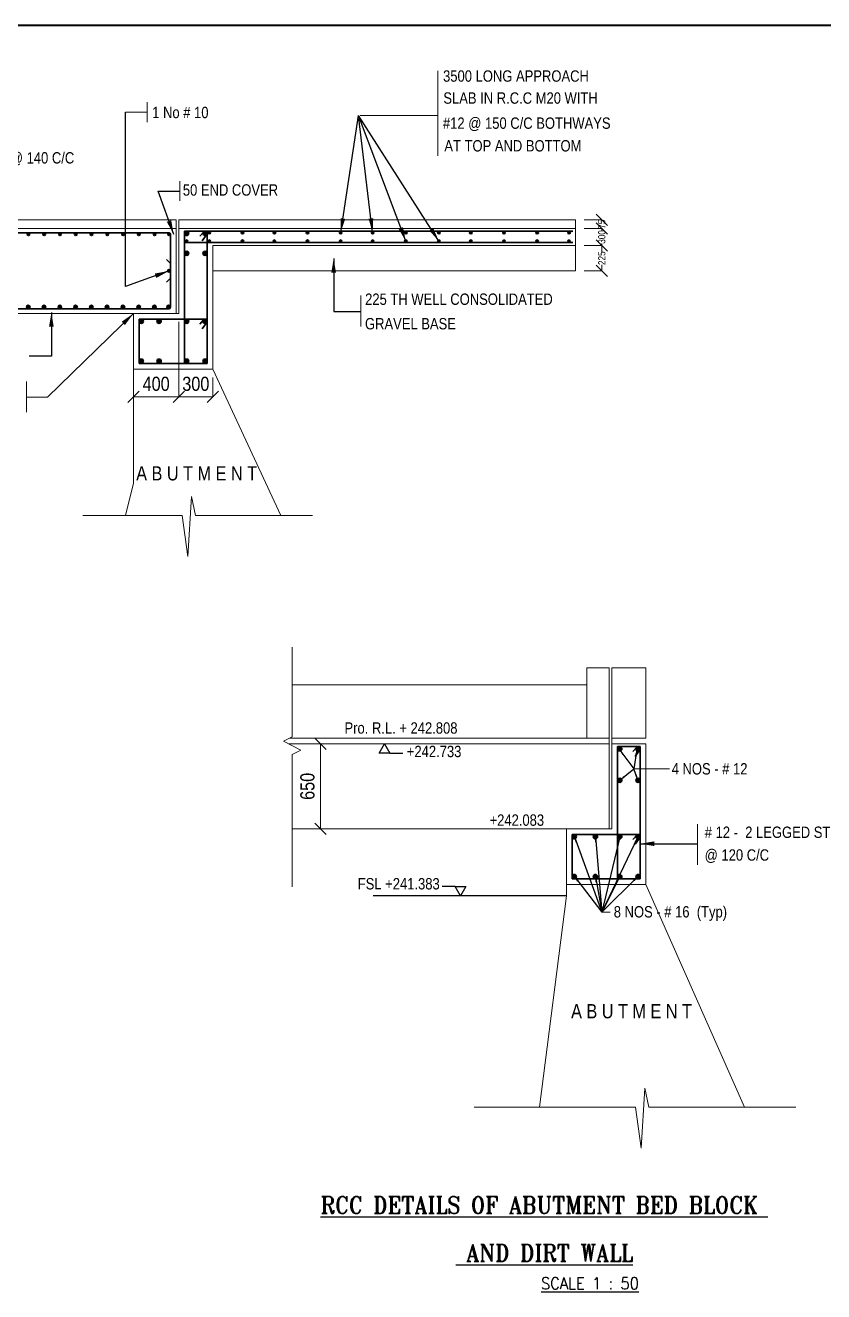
# Model space of a CAD drawing. Header units: millimetres. Extents: x 1066556 to 1127862, y -310804 to -265208.
# Drawn here: x 1092849 to 1106933, y -287542 to -265208 of the extents above; entities that cross this region are included whole.
import ezdxf
from ezdxf.enums import TextEntityAlignment as Align

# ---------------------------------------------------------------- set-up
doc = ezdxf.new("R2010")
doc.units = ezdxf.units.MM
doc.header["$LTSCALE"] = 300
doc.header["$MEASUREMENT"] = 0
for name, color, linetype, lineweight in [('elevations', 7, 'Continuous', 25), ('MAIN', 7, 'Continuous', 25), ('text', 7, 'Continuous', 25)]:
    doc.layers.add(name, color=color, linetype=linetype, lineweight=lineweight)
doc.layers.add('steel', color=1, linetype='Continuous')
doc.styles.add('ARIAL NARROW', font='ARIALN.TTF', dxfattribs={"height": 250})
doc.styles.add('arn', font='ARIALN.TTF')
doc.styles.add('ROMANT', font='romant')
doc.styles.add('SEC', font='ARIALN.TTF', dxfattribs={"height": 125})
doc.dimstyles.new('REIN FORCE', dxfattribs={"dimtxt": 125, "dimasz": 200, "dimexe": 1.25, "dimexo": 150, "dimtad": 0, "dimdec": 1, "dimlfac": 0.5, "dimdsep": 46, "dimtxsty": 'SEC', "dimblk": 'OBLIQUE', "dimcen": 2.5, "dimdle": 1.25, "dimclrd": 6, "dimclre": 5, "dimclrt": 1, "dimadec": 0, "dimazin": 0, "dimtfac": 1, "dimtdec": 1, "dimtmove": 0, "dimatfit": 3, "dimfxl": 1, "dimlwd": 15, "dimlwe": 13, "dimarcsym": 0})
doc.dimstyles.new('REIN FORCE 2', dxfattribs={"dimtxt": 250, "dimasz": 200, "dimexe": 1.25, "dimexo": 150, "dimgap": 100, "dimtad": 1, "dimdec": 1, "dimlfac": 0.5, "dimdsep": 46, "dimtxsty": 'ARIAL NARROW', "dimblk": 'OBLIQUE', "dimcen": 2.5, "dimdle": 1.25, "dimclrd": 6, "dimclre": 5, "dimclrt": 1, "dimadec": 0, "dimazin": 0, "dimtfac": 1, "dimtdec": 1, "dimtmove": 0, "dimatfit": 3, "dimfxl": 1, "dimlwd": 15, "dimlwe": 13, "dimarcsym": 0})
doc.dimstyles.new('STANDARD$7', dxfattribs={"dimtxt": 2, "dimasz": 2, "dimexe": 1.25, "dimexo": 0.625, "dimtad": 1, "dimdec": 0, "dimlfac": 0.5, "dimdsep": 46, "dimtxsty": 'ARIAL NARROW', "dimcen": 2.5, "dimdle": 0.1, "dimse1": 1, "dimse2": 1, "dimadec": 0, "dimazin": 0, "dimtfac": 1, "dimtdec": 0, "dimtmove": 0, "dimatfit": 3, "dimfxl": 1, "dimtolj": 1, "dimtzin": 0, "dimarcsym": 0})

# ---------------------------------------------------------------- blocks, each defined once
blk = doc.blocks.new('_Oblique')
at = {"color": 0, "linetype": 'ByBlock', "lineweight": -2}
blk.add_line((-0.5, -0.5), (0.5, 0.5), dxfattribs=at)
blk = doc.blocks.new('*D37')
at = {"layer": 'Defpoints', "color": 0, "linetype": 'ByBlock', "transparency": 16777216}
for p in [(1102707, -268790), (1102557, -269090), (1103019, -269090)]:
    blk.add_point(p, dxfattribs=at)
at = {"layer": 'MAIN', "color": 5, "linetype": 'ByBlock', "lineweight": 13, "transparency": 16777216}
for p, q in [((1102857, -268790), (1103020, -268790)), ((1102707, -269090), (1103020, -269090))]:
    blk.add_line(p, q, dxfattribs=at)
at = {"layer": 'MAIN', "color": 6, "linetype": 'Continuous', "lineweight": 15, "transparency": 16777216}
for p, q in [((1103019, -268788), (1103019, -268826)), ((1103019, -269091), (1103019, -269053))]:
    blk.add_line(p, q, dxfattribs=at)
at = {"layer": 'MAIN', "color": 6, "linetype": 'ByBlock', "lineweight": 15, "transparency": 16777216, "xscale": 200, "yscale": 200, "zscale": 200}
for p, rotation in [((1103019, -268790), 90), ((1103019, -269090), 270)]:
    blk.add_blockref('_Oblique', p, dxfattribs=dict(at, rotation=rotation))
at = {"layer": 'MAIN', "color": 1, "linetype": 'ByBlock', "transparency": 16777216, "insert": (1103019, -268940), "char_height": 125, "attachment_point": 5, "rotation": 90, "style": 'SEC'}
blk.add_mtext('300', dxfattribs=at)
blk = doc.blocks.new('*D70')
at = {"layer": 'Defpoints', "color": 0, "linetype": 'ByBlock', "transparency": 16777216}
for p in [(1102557, -269090), (1102557, -269540), (1103019, -269540)]:
    blk.add_point(p, dxfattribs=at)
at = {"layer": 'MAIN', "color": 5, "linetype": 'ByBlock', "lineweight": 13, "transparency": 16777216}
for p, q in [((1102707, -269090), (1103020, -269090)), ((1102707, -269540), (1103020, -269540))]:
    blk.add_line(p, q, dxfattribs=at)
at = {"layer": 'MAIN', "color": 6, "linetype": 'Continuous', "lineweight": 15, "transparency": 16777216}
for p, q in [((1103019, -269088), (1103019, -269200)), ((1103019, -269541), (1103019, -269430))]:
    blk.add_line(p, q, dxfattribs=at)
at = {"layer": 'MAIN', "color": 6, "linetype": 'ByBlock', "lineweight": 15, "transparency": 16777216, "xscale": 200, "yscale": 200, "zscale": 200}
for p, rotation in [((1103019, -269090), 90), ((1103019, -269540), 270)]:
    blk.add_blockref('_Oblique', p, dxfattribs=dict(at, rotation=rotation))
at = {"layer": 'MAIN', "color": 1, "linetype": 'ByBlock', "transparency": 16777216, "insert": (1103019, -269315), "char_height": 125, "attachment_point": 5, "rotation": 90, "style": 'SEC'}
blk.add_mtext('225', dxfattribs=at)
blk = doc.blocks.new('*D38')
at = {"layer": 'Defpoints', "color": 0, "linetype": 'ByBlock', "transparency": 16777216}
for p in [(1095557, -270290), (1096157, -271270), (1095557, -271760)]:
    blk.add_point(p, dxfattribs=at)
at = {"layer": 'MAIN', "color": 5, "linetype": 'ByBlock', "lineweight": 13, "transparency": 16777216}
for p, q in [((1095557, -270440), (1095557, -271761)), ((1096157, -271420), (1096157, -271761))]:
    blk.add_line(p, q, dxfattribs=at)
at = {"layer": 'MAIN', "color": 6, "linetype": 'Continuous', "lineweight": 15, "transparency": 16777216}
blk.add_line((1096159, -271760), (1095556, -271760), dxfattribs=at)
at = {"layer": 'MAIN', "color": 6, "linetype": 'ByBlock', "lineweight": 15, "transparency": 16777216, "xscale": 200, "yscale": 200, "zscale": 200, "rotation": 180}
blk.add_blockref('_Oblique', (1095557, -271760), dxfattribs=at)
at = {"layer": 'MAIN', "color": 6, "linetype": 'ByBlock', "lineweight": 15, "transparency": 16777216, "xscale": 200, "yscale": 200, "zscale": 200}
blk.add_blockref('_Oblique', (1096157, -271760), dxfattribs=at)
at = {"layer": 'MAIN', "color": 1, "linetype": 'ByBlock', "lineweight": 18, "transparency": 16777216, "insert": (1095857, -271532), "char_height": 250, "attachment_point": 5, "style": 'ARIAL NARROW'}
blk.add_mtext('300', dxfattribs=at)
blk = doc.blocks.new('*D39')
at = {"layer": 'Defpoints', "color": 0, "linetype": 'ByBlock', "transparency": 16777216}
for p in [(1095557, -270610), (1094757, -271270), (1094757, -271760)]:
    blk.add_point(p, dxfattribs=at)
at = {"layer": 'MAIN', "color": 5, "linetype": 'ByBlock', "lineweight": 13, "transparency": 16777216}
for p, q in [((1095557, -270760), (1095557, -271761)), ((1094757, -271420), (1094757, -271761))]:
    blk.add_line(p, q, dxfattribs=at)
at = {"layer": 'MAIN', "color": 6, "linetype": 'Continuous', "lineweight": 15, "transparency": 16777216}
blk.add_line((1095559, -271760), (1094756, -271760), dxfattribs=at)
at = {"layer": 'MAIN', "color": 6, "linetype": 'ByBlock', "lineweight": 15, "transparency": 16777216, "xscale": 200, "yscale": 200, "zscale": 200, "rotation": 180}
blk.add_blockref('_Oblique', (1094757, -271760), dxfattribs=at)
at = {"layer": 'MAIN', "color": 6, "linetype": 'ByBlock', "lineweight": 15, "transparency": 16777216, "xscale": 200, "yscale": 200, "zscale": 200}
blk.add_blockref('_Oblique', (1095557, -271760), dxfattribs=at)
at = {"layer": 'MAIN', "color": 1, "linetype": 'ByBlock', "transparency": 16777216, "insert": (1095157, -271532), "char_height": 250, "attachment_point": 5, "style": 'ARIAL NARROW'}
blk.add_mtext('400', dxfattribs=at)
blk = doc.blocks.new('*D75')
at = {"layer": 'Defpoints', "color": 0, "linetype": 'ByBlock', "transparency": 16777216}
for p in [(1102557, -268640), (1103019, -268640), (1102557, -268790)]:
    blk.add_point(p, dxfattribs=at)
at = {"layer": 'MAIN', "color": 5, "linetype": 'ByBlock', "lineweight": 13, "transparency": 16777216}
for p, q in [((1102707, -268640), (1103020, -268640)), ((1102707, -268790), (1103020, -268790))]:
    blk.add_line(p, q, dxfattribs=at)
at = {"layer": 'MAIN', "color": 6, "linetype": 'Continuous', "lineweight": 15, "transparency": 16777216}
for p, q in [((1103019, -268638), (1103019, -268641)), ((1103019, -268791), (1103019, -268789))]:
    blk.add_line(p, q, dxfattribs=at)
at = {"layer": 'MAIN', "color": 6, "linetype": 'ByBlock', "lineweight": 15, "transparency": 16777216, "xscale": 200, "yscale": 200, "zscale": 200}
for p, rotation in [((1103019, -268640), 90), ((1103019, -268790), 270)]:
    blk.add_blockref('_Oblique', p, dxfattribs=dict(at, rotation=rotation))
at = {"layer": 'MAIN', "color": 1, "linetype": 'ByBlock', "transparency": 16777216, "insert": (1103019, -268715), "char_height": 125, "attachment_point": 5, "rotation": 90, "style": 'SEC'}
blk.add_mtext('75', dxfattribs=at)
blk = doc.blocks.new('*D76')
at = {"layer": 'Defpoints', "color": 0, "linetype": 'ByBlock', "transparency": 16777216}
for p in [(1098027, -277880), (1098054, -277880), (1098027, -279380)]:
    blk.add_point(p, dxfattribs=at)
at = {"layer": 'MAIN', "color": 6, "linetype": 'Continuous', "lineweight": 15, "transparency": 16777216}
blk.add_line((1098054, -279381), (1098054, -277879), dxfattribs=at)
at = {"layer": 'MAIN', "color": 5, "linetype": 'ByBlock', "lineweight": 13, "transparency": 16777216}
for p, q in [((1098177, -277880), (1098056, -277880)), ((1098177, -279380), (1098056, -279380))]:
    blk.add_line(p, q, dxfattribs=at)
at = {"layer": 'MAIN', "color": 6, "linetype": 'ByBlock', "lineweight": 15, "transparency": 16777216, "xscale": 200, "yscale": 200, "zscale": 200}
for p, rotation in [((1098054, -277880), 90), ((1098054, -279380), 270)]:
    blk.add_blockref('_Oblique', p, dxfattribs=dict(at, rotation=rotation))
at = {"layer": 'MAIN', "color": 1, "linetype": 'ByBlock', "transparency": 16777216, "insert": (1097827, -278630), "char_height": 250, "attachment_point": 5, "rotation": 90, "style": 'ARIAL NARROW'}
blk.add_mtext('650', dxfattribs=at)

msp = doc.modelspace()

# ---------------------------------------------------------------- hatches: boundary and pattern name
at = {"layer": 'steel', "linetype": 'ByBlock', "lineweight": 35}
for points in [[(1092881.25, -268892.84), (1092881.25, -268892.73, -0.41348564), (1092903.75, -268870.28, -1), (1092903.75, -268915.28, -0.41348564)], [(1092881.25, -268892.84), (1092881.25, -268892.73, -0.41348564), (1092903.75, -268870.28, -1), (1092903.75, -268915.28, -0.41348564)], [(1093159.55, -268892.84), (1093159.55, -268892.73, -0.41348564), (1093182.05, -268870.28, -1), (1093182.05, -268915.28, -0.41348564)], [(1093159.55, -268892.84), (1093159.55, -268892.73, -0.41348564), (1093182.05, -268870.28, -1), (1093182.05, -268915.28, -0.41348564)], [(1093437.86, -268892.84), (1093437.86, -268892.73, -0.41348564), (1093460.36, -268870.28, -1), (1093460.36, -268915.28, -0.41348564)], [(1093437.86, -268892.84), (1093437.86, -268892.73, -0.41348564), (1093460.36, -268870.28, -1), (1093460.36, -268915.28, -0.41348564)], [(1093716.16, -268892.84), (1093716.16, -268892.73, -0.41348564), (1093738.66, -268870.28, -1), (1093738.66, -268915.28, -0.41348564)], [(1093716.16, -268892.84), (1093716.16, -268892.73, -0.41348564), (1093738.66, -268870.28, -1), (1093738.66, -268915.28, -0.41348564)], [(1093994.47, -268892.84), (1093994.47, -268892.73, -0.41348564), (1094016.97, -268870.28, -1), (1094016.97, -268915.28, -0.41348564)], [(1093994.47, -268892.84), (1093994.47, -268892.73, -0.41348564), (1094016.97, -268870.28, -1), (1094016.97, -268915.28, -0.41348564)], [(1094272.78, -268892.84), (1094272.78, -268892.73, -0.41348564), (1094295.28, -268870.28, -1), (1094295.28, -268915.28, -0.41348564)], [(1094272.78, -268892.84), (1094272.78, -268892.73, -0.41348564), (1094295.28, -268870.28, -1), (1094295.28, -268915.28, -0.41348564)], [(1094551.08, -268892.84), (1094551.08, -268892.73, -0.41348564), (1094573.58, -268870.28, -1), (1094573.58, -268915.28, -0.41348564)], [(1094551.08, -268892.84), (1094551.08, -268892.73, -0.41348564), (1094573.58, -268870.28, -1), (1094573.58, -268915.28, -0.41348564)], [(1094829.39, -268892.84), (1094829.39, -268892.73, -0.41348564), (1094851.89, -268870.28, -1), (1094851.89, -268915.28, -0.41348564)], [(1094829.39, -268892.84), (1094829.39, -268892.73, -0.41348564), (1094851.89, -268870.28, -1), (1094851.89, -268915.28, -0.41348564)], [(1095107.69, -268892.84), (1095107.69, -268892.73, -0.41348564), (1095130.19, -268870.28, -1), (1095130.19, -268915.28, -0.41348564)], [(1095107.69, -268892.84), (1095107.69, -268892.73, -0.41348564), (1095130.19, -268870.28, -1), (1095130.19, -268915.28, -0.41348564)], [(1095364.8, -268892.84), (1095364.8, -268892.73, -0.41348564), (1095387.3, -268870.28, -1), (1095387.3, -268915.28, -0.41348564)], [(1095364.8, -268892.84), (1095364.8, -268892.73, -0.41348564), (1095387.3, -268870.28, -1), (1095387.3, -268915.28, -0.41348564)], [(1095658.54, -268878.31), (1095658.54, -268878.13, -0.41348564), (1095696.04, -268840.72, -1), (1095696.04, -268915.72, -0.41348564)], [(1095658.54, -268878.31), (1095658.54, -268878.13, -0.41348564), (1095696.04, -268840.72, -1), (1095696.04, -268915.72, -0.41348564)], [(1096056.05, -268878.31), (1096056.05, -268878.13, 0.41348564), (1096018.55, -268840.72, 1), (1096018.55, -268915.72, 0.41348564)], [(1096056.05, -268878.31), (1096056.05, -268878.13, 0.41348564), (1096018.55, -268840.72, 1), (1096018.55, -268915.72, 0.41348564)], [(1096117.86, -268862.84), (1096117.86, -268862.73, 0.41348564), (1096095.36, -268840.28, 1), (1096095.36, -268885.28, 0.41348564)], [(1096117.86, -268862.84), (1096117.86, -268862.73, 0.41348564), (1096095.36, -268840.28, 1), (1096095.36, -268885.28, 0.41348564)], [(1096702.52, -268862.84), (1096702.52, -268862.73, 0.41348564), (1096680.02, -268840.28, 1), (1096680.02, -268885.28, 0.41348564)], [(1096702.52, -268862.84), (1096702.52, -268862.73, 0.41348564), (1096680.02, -268840.28, 1), (1096680.02, -268885.28, 0.41348564)], [(1097265.98, -268862.84), (1097265.98, -268862.73, 0.41348564), (1097243.48, -268840.28, 1), (1097243.48, -268885.28, 0.41348564)], [(1097265.98, -268862.84), (1097265.98, -268862.73, 0.41348564), (1097243.48, -268840.28, 1), (1097243.48, -268885.28, 0.41348564)], [(1097850.63, -268862.84), (1097850.63, -268862.73, 0.41348564), (1097828.13, -268840.28, 1), (1097828.13, -268885.28, 0.41348564)], [(1097850.63, -268862.84), (1097850.63, -268862.73, 0.41348564), (1097828.13, -268840.28, 1), (1097828.13, -268885.28, 0.41348564)], [(1098435.29, -268862.84), (1098435.29, -268862.73, 0.41348564), (1098412.79, -268840.28, 1), (1098412.79, -268885.28, 0.41348564)], [(1098435.29, -268862.84), (1098435.29, -268862.73, 0.41348564), (1098412.79, -268840.28, 1), (1098412.79, -268885.28, 0.41348564)], [(1098998.75, -268862.84), (1098998.75, -268862.73, 0.41348564), (1098976.25, -268840.28, 1), (1098976.25, -268885.28, 0.41348564)], [(1098998.75, -268862.84), (1098998.75, -268862.73, 0.41348564), (1098976.25, -268840.28, 1), (1098976.25, -268885.28, 0.41348564)], [(1099583.41, -268862.84), (1099583.41, -268862.73, 0.41348564), (1099560.91, -268840.28, 1), (1099560.91, -268885.28, 0.41348564)], [(1099583.41, -268862.84), (1099583.41, -268862.73, 0.41348564), (1099560.91, -268840.28, 1), (1099560.91, -268885.28, 0.41348564)], [(1100168.06, -268862.84), (1100168.06, -268862.73, 0.41348564), (1100145.56, -268840.28, 1), (1100145.56, -268885.28, 0.41348564)], [(1100168.06, -268862.84), (1100168.06, -268862.73, 0.41348564), (1100145.56, -268840.28, 1), (1100145.56, -268885.28, 0.41348564)], [(1100731.52, -268862.84), (1100731.52, -268862.73, 0.41348564), (1100709.02, -268840.28, 1), (1100709.02, -268885.28, 0.41348564)], [(1100731.52, -268862.84), (1100731.52, -268862.73, 0.41348564), (1100709.02, -268840.28, 1), (1100709.02, -268885.28, 0.41348564)], [(1101316.18, -268862.84), (1101316.18, -268862.73, 0.41348564), (1101293.68, -268840.28, 1), (1101293.68, -268885.28, 0.41348564)], [(1101316.18, -268862.84), (1101316.18, -268862.73, 0.41348564), (1101293.68, -268840.28, 1), (1101293.68, -268885.28, 0.41348564)], [(1101900.83, -268862.84), (1101900.83, -268862.73, 0.41348564), (1101878.33, -268840.28, 1), (1101878.33, -268885.28, 0.41348564)], [(1101900.83, -268862.84), (1101900.83, -268862.73, 0.41348564), (1101878.33, -268840.28, 1), (1101878.33, -268885.28, 0.41348564)], [(1102464.29, -268862.84), (1102464.29, -268862.73, 0.41348564), (1102441.79, -268840.28, 1), (1102441.79, -268885.28, 0.41348564)], [(1102464.29, -268862.84), (1102464.29, -268862.73, 0.41348564), (1102441.79, -268840.28, 1), (1102441.79, -268885.28, 0.41348564)], [(1095717.86, -269016.42), (1095717.86, -269016.53, -0.41348564), (1095695.36, -269038.97, -1), (1095695.36, -268993.97, -0.41348564)], [(1095717.86, -269016.42), (1095717.86, -269016.53, -0.41348564), (1095695.36, -269038.97, -1), (1095695.36, -268993.97, -0.41348564)], [(1096117.86, -269016.42), (1096117.86, -269016.53, -0.41348564), (1096095.36, -269038.97, -1), (1096095.36, -268993.97, -0.41348564)], [(1096117.86, -269016.42), (1096117.86, -269016.53, -0.41348564), (1096095.36, -269038.97, -1), (1096095.36, -268993.97, -0.41348564)], [(1096702.52, -269016.42), (1096702.52, -269016.53, -0.41348564), (1096680.02, -269038.97, -1), (1096680.02, -268993.97, -0.41348564)], [(1096702.52, -269016.42), (1096702.52, -269016.53, -0.41348564), (1096680.02, -269038.97, -1), (1096680.02, -268993.97, -0.41348564)], [(1097265.98, -269016.42), (1097265.98, -269016.53, -0.41348564), (1097243.48, -269038.97, -1), (1097243.48, -268993.97, -0.41348564)], [(1097265.98, -269016.42), (1097265.98, -269016.53, -0.41348564), (1097243.48, -269038.97, -1), (1097243.48, -268993.97, -0.41348564)], [(1097850.63, -269016.42), (1097850.63, -269016.53, -0.41348564), (1097828.13, -269038.97, -1), (1097828.13, -268993.97, -0.41348564)], [(1097850.63, -269016.42), (1097850.63, -269016.53, -0.41348564), (1097828.13, -269038.97, -1), (1097828.13, -268993.97, -0.41348564)], [(1098435.29, -269016.42), (1098435.29, -269016.53, -0.41348564), (1098412.79, -269038.97, -1), (1098412.79, -268993.97, -0.41348564)], [(1098435.29, -269016.42), (1098435.29, -269016.53, -0.41348564), (1098412.79, -269038.97, -1), (1098412.79, -268993.97, -0.41348564)], [(1098998.75, -269016.42), (1098998.75, -269016.53, -0.41348564), (1098976.25, -269038.97, -1), (1098976.25, -268993.97, -0.41348564)], [(1098998.75, -269016.42), (1098998.75, -269016.53, -0.41348564), (1098976.25, -269038.97, -1), (1098976.25, -268993.97, -0.41348564)], [(1099583.41, -269016.42), (1099583.41, -269016.53, -0.41348564), (1099560.91, -269038.97, -1), (1099560.91, -268993.97, -0.41348564)], [(1099583.41, -269016.42), (1099583.41, -269016.53, -0.41348564), (1099560.91, -269038.97, -1), (1099560.91, -268993.97, -0.41348564)], [(1100168.06, -269016.42), (1100168.06, -269016.53, -0.41348564), (1100145.56, -269038.97, -1), (1100145.56, -268993.97, -0.41348564)], [(1100168.06, -269016.42), (1100168.06, -269016.53, -0.41348564), (1100145.56, -269038.97, -1), (1100145.56, -268993.97, -0.41348564)], [(1100731.52, -269016.42), (1100731.52, -269016.53, -0.41348564), (1100709.02, -269038.97, -1), (1100709.02, -268993.97, -0.41348564)], [(1100731.52, -269016.42), (1100731.52, -269016.53, -0.41348564), (1100709.02, -269038.97, -1), (1100709.02, -268993.97, -0.41348564)], [(1101316.18, -269016.42), (1101316.18, -269016.53, -0.41348564), (1101293.68, -269038.97, -1), (1101293.68, -268993.97, -0.41348564)], [(1101316.18, -269016.42), (1101316.18, -269016.53, -0.41348564), (1101293.68, -269038.97, -1), (1101293.68, -268993.97, -0.41348564)], [(1101900.83, -269016.42), (1101900.83, -269016.53, -0.41348564), (1101878.33, -269038.97, -1), (1101878.33, -268993.97, -0.41348564)], [(1101900.83, -269016.42), (1101900.83, -269016.53, -0.41348564), (1101878.33, -269038.97, -1), (1101878.33, -268993.97, -0.41348564)], [(1102464.29, -269016.42), (1102464.29, -269016.53, -0.41348564), (1102441.79, -269038.97, -1), (1102441.79, -268993.97, -0.41348564)], [(1102464.29, -269016.42), (1102464.29, -269016.53, -0.41348564), (1102441.79, -269038.97, -1), (1102441.79, -268993.97, -0.41348564)], [(1095658.54, -269229.76), (1095658.54, -269229.95, 0.41348564), (1095696.04, -269267.36, 1), (1095696.04, -269192.36, 0.41348564)], [(1095658.54, -269229.76), (1095658.54, -269229.95, 0.41348564), (1095696.04, -269267.36, 1), (1095696.04, -269192.36, 0.41348564)], [(1096056.05, -269229.76), (1096056.05, -269229.95, -0.41348564), (1096018.55, -269267.36, -1), (1096018.55, -269192.36, -0.41348564)], [(1096056.05, -269229.76), (1096056.05, -269229.95, -0.41348564), (1096018.55, -269267.36, -1), (1096018.55, -269192.36, -0.41348564)], [(1095406.72, -269537.23), (1095406.72, -269537.12, 0.41348564), (1095384.22, -269514.67, 1), (1095384.22, -269559.67, 0.41348564)], [(1095406.72, -269537.23), (1095406.72, -269537.12, 0.41348564), (1095384.22, -269514.67, 1), (1095384.22, -269559.67, 0.41348564)], [(1092932.17, -270177.13), (1092932.17, -270177.29, -0.41348564), (1092900.67, -270208.71, -1), (1092900.67, -270145.71, -0.41348564)], [(1092932.17, -270177.13), (1092932.17, -270177.29, -0.41348564), (1092900.67, -270208.71, -1), (1092900.67, -270145.71, -0.41348564)], [(1093210.47, -270177.13), (1093210.47, -270177.29, -0.41348564), (1093178.97, -270208.71, -1), (1093178.97, -270145.71, -0.41348564)], [(1093210.47, -270177.13), (1093210.47, -270177.29, -0.41348564), (1093178.97, -270208.71, -1), (1093178.97, -270145.71, -0.41348564)], [(1093488.78, -270177.13), (1093488.78, -270177.29, -0.41348564), (1093457.28, -270208.71, -1), (1093457.28, -270145.71, -0.41348564)], [(1093488.78, -270177.13), (1093488.78, -270177.29, -0.41348564), (1093457.28, -270208.71, -1), (1093457.28, -270145.71, -0.41348564)], [(1093767.08, -270177.13), (1093767.08, -270177.29, -0.41348564), (1093735.58, -270208.71, -1), (1093735.58, -270145.71, -0.41348564)], [(1093767.08, -270177.13), (1093767.08, -270177.29, -0.41348564), (1093735.58, -270208.71, -1), (1093735.58, -270145.71, -0.41348564)], [(1094045.39, -270177.13), (1094045.39, -270177.29, -0.41348564), (1094013.89, -270208.71, -1), (1094013.89, -270145.71, -0.41348564)], [(1094045.39, -270177.13), (1094045.39, -270177.29, -0.41348564), (1094013.89, -270208.71, -1), (1094013.89, -270145.71, -0.41348564)], [(1094323.69, -270177.13), (1094323.69, -270177.29, -0.41348564), (1094292.19, -270208.71, -1), (1094292.19, -270145.71, -0.41348564)], [(1094323.69, -270177.13), (1094323.69, -270177.29, -0.41348564), (1094292.19, -270208.71, -1), (1094292.19, -270145.71, -0.41348564)], [(1094602, -270177.13), (1094602, -270177.29, -0.41348564), (1094570.5, -270208.71, -1), (1094570.5, -270145.71, -0.41348564)], [(1094602, -270177.13), (1094602, -270177.29, -0.41348564), (1094570.5, -270208.71, -1), (1094570.5, -270145.71, -0.41348564)], [(1094880.3, -270177.13), (1094880.3, -270177.29, -0.41348564), (1094848.8, -270208.71, -1), (1094848.8, -270145.71, -0.41348564)], [(1094880.3, -270177.13), (1094880.3, -270177.29, -0.41348564), (1094848.8, -270208.71, -1), (1094848.8, -270145.71, -0.41348564)], [(1095158.61, -270177.13), (1095158.61, -270177.29, -0.41348564), (1095127.11, -270208.71, -1), (1095127.11, -270145.71, -0.41348564)], [(1095158.61, -270177.13), (1095158.61, -270177.29, -0.41348564), (1095127.11, -270208.71, -1), (1095127.11, -270145.71, -0.41348564)], [(1095408.25, -270177.13), (1095408.25, -270177.29, -0.41348564), (1095376.75, -270208.71, -1), (1095376.75, -270145.71, -0.41348564)], [(1095408.25, -270177.13), (1095408.25, -270177.29, -0.41348564), (1095376.75, -270208.71, -1), (1095376.75, -270145.71, -0.41348564)], [(1094858.54, -270428.31), (1094858.54, -270428.13, -0.41348564), (1094896.04, -270390.72, -1), (1094896.04, -270465.72, -0.41348564)], [(1094858.54, -270428.31), (1094858.54, -270428.13, -0.41348564), (1094896.04, -270390.72, -1), (1094896.04, -270465.72, -0.41348564)], [(1095170.85, -270428.31), (1095170.85, -270428.13, -0.41348564), (1095208.35, -270390.72, -1), (1095208.35, -270465.72, -0.41348564)], [(1095170.85, -270428.31), (1095170.85, -270428.13, -0.41348564), (1095208.35, -270390.72, -1), (1095208.35, -270465.72, -0.41348564)], [(1095658.54, -270428.31), (1095658.54, -270428.13, -0.41348564), (1095696.04, -270390.72, -1), (1095696.04, -270465.72, -0.41348564)], [(1095658.54, -270428.31), (1095658.54, -270428.13, -0.41348564), (1095696.04, -270390.72, -1), (1095696.04, -270465.72, -0.41348564)], [(1096056.05, -270428.31), (1096056.05, -270428.13, 0.41348564), (1096018.55, -270390.72, 1), (1096018.55, -270465.72, 0.41348564)], [(1096056.05, -270428.31), (1096056.05, -270428.13, 0.41348564), (1096018.55, -270390.72, 1), (1096018.55, -270465.72, 0.41348564)], [(1094858.54, -271130.94), (1094858.54, -271131.13, 0.41348564), (1094896.04, -271168.54, 1), (1094896.04, -271093.54, 0.41348564)], [(1094858.54, -271130.94), (1094858.54, -271131.13, 0.41348564), (1094896.04, -271168.54, 1), (1094896.04, -271093.54, 0.41348564)], [(1095170.85, -271130.94), (1095170.85, -271131.13, 0.41348564), (1095208.35, -271168.54, 1), (1095208.35, -271093.54, 0.41348564)], [(1095170.85, -271130.94), (1095170.85, -271131.13, 0.41348564), (1095208.35, -271168.54, 1), (1095208.35, -271093.54, 0.41348564)], [(1095658.54, -271130.94), (1095658.54, -271131.13, 0.41348564), (1095696.04, -271168.54, 1), (1095696.04, -271093.54, 0.41348564)], [(1095658.54, -271130.94), (1095658.54, -271131.13, 0.41348564), (1095696.04, -271168.54, 1), (1095696.04, -271093.54, 0.41348564)], [(1096056.05, -271130.94), (1096056.05, -271131.13, -0.41348564), (1096018.55, -271168.54, -1), (1096018.55, -271093.54, -0.41348564)], [(1096056.05, -271130.94), (1096056.05, -271131.13, -0.41348564), (1096018.55, -271168.54, -1), (1096018.55, -271093.54, -0.41348564)], [(1103297.56, -277968.68), (1103297.56, -277968.49, -0.41348564), (1103335.06, -277931.08, -1), (1103335.06, -278006.08, -0.41348564)], [(1103297.56, -277968.68), (1103297.56, -277968.49, -0.41348564), (1103335.06, -277931.08, -1), (1103335.06, -278006.08, -0.41348564)], [(1103695.06, -277968.68), (1103695.06, -277968.49, 0.41348564), (1103657.56, -277931.08, 1), (1103657.56, -278006.08, 0.41348564)], [(1103695.06, -277968.68), (1103695.06, -277968.49, 0.41348564), (1103657.56, -277931.08, 1), (1103657.56, -278006.08, 0.41348564)], [(1103297.56, -278523.3), (1103297.56, -278523.12, -0.41348564), (1103335.06, -278485.71, -1), (1103335.06, -278560.71, -0.41348564)], [(1103297.56, -278523.3), (1103297.56, -278523.12, -0.41348564), (1103335.06, -278485.71, -1), (1103335.06, -278560.71, -0.41348564)], [(1103695.06, -278523.3), (1103695.06, -278523.12, 0.41348564), (1103657.56, -278485.71, 1), (1103657.56, -278560.71, 0.41348564)], [(1103695.06, -278523.3), (1103695.06, -278523.12, 0.41348564), (1103657.56, -278485.71, 1), (1103657.56, -278560.71, 0.41348564)], [(1102497.56, -279518.68), (1102497.56, -279518.49, -0.41348564), (1102535.06, -279481.08, -1), (1102535.06, -279556.08, -0.41348564)], [(1102497.56, -279518.68), (1102497.56, -279518.49, -0.41348564), (1102535.06, -279481.08, -1), (1102535.06, -279556.08, -0.41348564)], [(1102868.79, -279518.68), (1102868.79, -279518.49, -0.41348564), (1102906.29, -279481.08, -1), (1102906.29, -279556.08, -0.41348564)], [(1102868.79, -279518.68), (1102868.79, -279518.49, -0.41348564), (1102906.29, -279481.08, -1), (1102906.29, -279556.08, -0.41348564)], [(1103297.56, -279518.68), (1103297.56, -279518.49, -0.41348564), (1103335.06, -279481.08, -1), (1103335.06, -279556.08, -0.41348564)], [(1103297.56, -279518.68), (1103297.56, -279518.49, -0.41348564), (1103335.06, -279481.08, -1), (1103335.06, -279556.08, -0.41348564)], [(1103695.06, -279518.68), (1103695.06, -279518.49, 0.41348564), (1103657.56, -279481.08, 1), (1103657.56, -279556.08, 0.41348564)], [(1103695.06, -279518.68), (1103695.06, -279518.49, 0.41348564), (1103657.56, -279481.08, 1), (1103657.56, -279556.08, 0.41348564)], [(1102497.56, -280221.31), (1102497.56, -280221.49, 0.41348564), (1102535.06, -280258.9, 1), (1102535.06, -280183.9, 0.41348564)], [(1102497.56, -280221.31), (1102497.56, -280221.49, 0.41348564), (1102535.06, -280258.9, 1), (1102535.06, -280183.9, 0.41348564)], [(1102868.79, -280221.31), (1102868.79, -280221.49, 0.41348564), (1102906.29, -280258.9, 1), (1102906.29, -280183.9, 0.41348564)], [(1102868.79, -280221.31), (1102868.79, -280221.49, 0.41348564), (1102906.29, -280258.9, 1), (1102906.29, -280183.9, 0.41348564)], [(1103297.56, -280221.31), (1103297.56, -280221.49, 0.41348564), (1103335.06, -280258.9, 1), (1103335.06, -280183.9, 0.41348564)], [(1103297.56, -280221.31), (1103297.56, -280221.49, 0.41348564), (1103335.06, -280258.9, 1), (1103335.06, -280183.9, 0.41348564)], [(1103695.06, -280221.31), (1103695.06, -280221.49, -0.41348564), (1103657.56, -280258.9, -1), (1103657.56, -280183.9, -0.41348564)], [(1103695.06, -280221.31), (1103695.06, -280221.49, -0.41348564), (1103657.56, -280258.9, -1), (1103657.56, -280183.9, -0.41348564)]]:
    msp.add_hatch(color=0, dxfattribs=at).paths.add_polyline_path(points)

# ---------------------------------------------------------------- linework, layer by layer
at = {"layer": 'elevations', "color": 0, "linetype": 'ByBlock'}
for p, q in [((1099089.61, -278045.16), (1099183.29, -277879.99)), ((1099276.97, -278045.16), (1099089.61, -278045.16)), ((1099183.29, -277879.99), (1099276.97, -278045.16)), ((1099276.97, -278045.16), (1099507.22, -278045.16)), ((1100431.84, -280394.82), (1100201.59, -280394.82)), ((1100431.84, -280394.82), (1100619.19, -280394.82)), ((1100525.52, -280559.99), (1100431.84, -280394.82)), ((1100619.19, -280394.82), (1100525.52, -280559.99))]:
    msp.add_line(p, q, dxfattribs=at)
at = {"layer": 'MAIN', "color": 0, "lineweight": 40}
msp.add_line((1066555.68, -265208.01), (1127861.72, -265208.01), dxfattribs=at)
at = {"layer": 'MAIN', "color": 0, "lineweight": 9}
for p, q in [((1100128.64, -267508.72), (1100128.64, -266011.32)), ((1094997.88, -266916.59), (1094997.88, -266565.84)), ((1094617.42, -266741.22), (1094997.88, -266741.22)), ((1098757.69, -266799.76), (1100128.64, -266799.76)), ((1095576.18, -268305.3), (1095576.18, -267954.55)), ((1098770.77, -270519.43), (1098770.77, -269974.81)), ((1092868.94, -272031.97), (1092868.94, -271487.35)), ((1095779.16, -273518.66), (1095719.01, -274578.43)), ((1095850.21, -273854.21), (1095779.16, -273518.66)), ((1095616.66, -273854.21), (1093862.39, -273854.21)), ((1095719.01, -274578.43), (1095616.66, -273854.21)), ((1095850.21, -273854.21), (1097916.39, -273854.21)), ((1097555.59, -276177.39), (1097555.59, -277757.95)), ((1097403.85, -277835.3), (1097555.59, -277757.95)), ((1097707.29, -277989.9), (1097403.85, -277835.3)), ((1097707.29, -277990.07), (1097555.51, -278067.33)), ((1097555.51, -278067.33), (1097555.55, -280400.42)), ((1103583.21, -278323.63), (1104216.2, -278323.63)), ((1104709.77, -279295.81), (1104709.77, -280012.82)), ((1103016.82, -280850.22), (1103166.46, -280850.19)), ((1103775.88, -283950.03), (1103715.73, -285009.8)), ((1103846.93, -284285.58), (1103775.88, -283950.03)), ((1103613.38, -284285.58), (1100769.78, -284285.58)), ((1103715.73, -285009.8), (1103613.38, -284285.58)), ((1103846.93, -284285.58), (1106440.12, -284285.58))]:
    msp.add_line(p, q, dxfattribs=at)
at = {"layer": 'MAIN', "color": 0, "linetype": 'ByBlock', "lineweight": 18}
for p, q in [((1078889.3, -268639.63), (1095509.3, -268639.63)), ((1095509.3, -270289.63), (1095509.3, -268639.63)), ((1102557.3, -268639.63), (1095557.3, -268639.63)), ((1095557.3, -270289.63), (1095557.3, -268639.63)), ((1102557.3, -269539.63), (1102557.3, -268639.63)), ((1078889.3, -268789.63), (1095509.3, -268789.63)), ((1102557.3, -268789.63), (1095557.3, -268789.63)), ((1102557.3, -269089.63), (1096157.3, -269089.63)), ((1096157.3, -271269.63), (1096157.3, -269089.63)), ((1102557.3, -269539.63), (1096157.3, -269539.63)), ((1078841.3, -270289.63), (1095557.3, -270289.63)), ((1078841.3, -270289.63), (1095557.3, -270289.63)), ((1094757.3, -271269.63), (1094757.3, -270289.63)), ((1094757.3, -271269.63), (1096157.3, -271269.63)), ((1094757.3, -271269.63), (1094757.3, -273285.63)), ((1096157.3, -271269.63), (1097353.9, -273854.21)), ((1094757.3, -273285.63), (1094615.15, -273854.21)), ((1102755.56, -276539.99), (1103148.31, -276539.99)), ((1102755.56, -277779.99), (1102755.56, -276539.99)), ((1103148.31, -277779.99), (1103148.31, -276539.99)), ((1103196.31, -276539.99), (1103796.31, -276539.99)), ((1103196.31, -277979.99), (1103196.31, -276539.99)), ((1103315.86, -276539.99), (1103675.86, -276539.99)), ((1103316.31, -276539.99), (1103676.31, -276539.99)), ((1103676.31, -276539.99), (1103796.31, -276539.99)), ((1103796.31, -277779.99), (1103796.31, -276539.99)), ((1097512.35, -277779.99), (1103148.31, -277779.99)), ((1103148.31, -279379.99), (1103148.31, -277779.99)), ((1103796.31, -277779.99), (1103196.31, -277779.99)), ((1103196.31, -279379.99), (1103196.31, -277779.99)), ((1097491.57, -277879.99), (1103148.31, -277879.99)), ((1103796.31, -277879.99), (1103196.31, -277879.99)), ((1103796.31, -280359.99), (1103796.31, -277879.99)), ((1097555.52, -279379.99), (1103196.31, -279379.99)), ((1097555.52, -279379.99), (1103196.31, -279379.99)), ((1102396.31, -280359.99), (1102396.31, -279379.99)), ((1102396.31, -280359.99), (1103796.31, -280359.99)), ((1102396.31, -280359.99), (1102396.31, -280559.99)), ((1103796.31, -280359.99), (1105534.19, -284285.58)), ((1102396.31, -280559.99), (1101918.91, -284285.58))]:
    msp.add_line(p, q, dxfattribs=at)
at = {"layer": 'MAIN', "color": 0, "linetype": 'ByBlock'}
msp.add_line((1102396.31, -280559.99), (1098984.4, -280559.99), dxfattribs=at)
at = {"layer": 'MAIN', "color": 0, "linetype": 'ByBlock', "lineweight": 18}
msp.add_lwpolyline([(1097555.59, -276839.99), (1102755.56, -276839.99), (1102755.56, -277779.99), (1097555.59, -277779.99)], dxfattribs=at)
at = {"layer": 'MAIN', "color": 0, "linetype": 'ByBlock'}
for p in [(1092904.55, -268869.63), (1093182.86, -268869.63), (1093461.16, -268869.63), (1093739.47, -268869.63), (1094017.77, -268869.63), (1094296.08, -268869.63), (1094574.38, -268869.63), (1094852.69, -268869.63), (1095130.99, -268869.63), (1095359.65, -268869.63), (1097242.68, -268839.63), (1097827.33, -268839.63), (1098975.45, -268839.63), (1099560.1, -268839.63), (1100708.22, -268839.63), (1101292.87, -268839.63), (1102440.99, -268839.63), (1097242.68, -269039.63), (1097827.33, -269039.63), (1098975.45, -269039.63), (1099560.1, -269039.63), (1100708.22, -269039.63), (1101292.87, -269039.63), (1102440.99, -269039.63), (1096057.3, -269229.95), (1096057.3, -271131.13), (1103696.31, -280221.49)]:
    msp.add_point(p, dxfattribs=at)
at = {"layer": 'steel', "color": 0, "linetype": 'ByBlock', "lineweight": 35}
for p, q in [((1079019.3, -268869.63), (1095379.3, -268869.63)), ((1095409.3, -270179.63), (1095409.3, -268899.63)), ((1102507.3, -268839.63), (1095657.3, -268839.63)), ((1095657.3, -271169.63), (1095657.3, -268839.63)), ((1095989.93, -268853.99), (1095929.28, -268925.74)), ((1096057.3, -271169.63), (1096057.3, -268839.63)), ((1102507.3, -269039.63), (1095657.3, -269039.63)), ((1096046.1, -268903.66), (1095967.39, -269010.89)), ((1095409.3, -269409.63), (1095342.61, -269339.51)), ((1095409.3, -269409.63), (1095342.61, -269339.51)), ((1095409.3, -269669.63), (1095340.59, -269737.76)), ((1095409.3, -269669.63), (1095340.59, -269737.76)), ((1079019.3, -270209.63), (1095379.3, -270209.63)), ((1094857.3, -270389.63), (1096057.3, -270389.63)), ((1094857.3, -271169.63), (1094857.3, -270389.63)), ((1095989.93, -270403.99), (1095929.28, -270475.74)), ((1096046.1, -270453.66), (1095967.39, -270560.89)), ((1094857.3, -271169.63), (1096057.3, -271169.63)), ((1103696.31, -277929.99), (1103296.31, -277929.99)), ((1103296.31, -280259.99), (1103296.31, -277929.99)), ((1103628.94, -277944.35), (1103568.29, -278016.1)), ((1103685.11, -277994.02), (1103606.41, -278101.25)), ((1103696.31, -280259.99), (1103696.31, -277929.99)), ((1102496.31, -279479.99), (1103696.31, -279479.99)), ((1102496.31, -280259.99), (1102496.31, -279479.99)), ((1103628.94, -279494.35), (1103568.29, -279566.1)), ((1103685.11, -279544.02), (1103606.41, -279651.25)), ((1102496.31, -280259.99), (1103696.31, -280259.99))]:
    msp.add_line(p, q, dxfattribs=at)
for centre, radius in [((1092903.75, -268892.78), 22.5), ((1092903.75, -268892.78), 22.5), ((1093182.05, -268892.78), 22.5), ((1093182.05, -268892.78), 22.5), ((1093460.36, -268892.78), 22.5), ((1093460.36, -268892.78), 22.5), ((1093738.66, -268892.78), 22.5), ((1093738.66, -268892.78), 22.5), ((1094016.97, -268892.78), 22.5), ((1094016.97, -268892.78), 22.5), ((1094295.28, -268892.78), 22.5), ((1094295.28, -268892.78), 22.5), ((1094573.58, -268892.78), 22.5), ((1094573.58, -268892.78), 22.5), ((1094851.89, -268892.78), 22.5), ((1094851.89, -268892.78), 22.5), ((1095130.19, -268892.78), 22.5), ((1095130.19, -268892.78), 22.5), ((1095387.3, -268892.78), 22.5), ((1095387.3, -268892.78), 22.5), ((1095696.04, -268878.22), 37.5), ((1095696.04, -268878.22), 37.5), ((1096018.55, -268878.22), 37.5), ((1096018.55, -268878.22), 37.5), ((1096095.36, -268862.78), 22.5), ((1096095.36, -268862.78), 22.5), ((1096680.02, -268862.78), 22.5), ((1096680.02, -268862.78), 22.5), ((1097243.48, -268862.78), 22.5), ((1097243.48, -268862.78), 22.5), ((1097828.13, -268862.78), 22.5), ((1097828.13, -268862.78), 22.5), ((1098412.79, -268862.78), 22.5), ((1098412.79, -268862.78), 22.5), ((1098976.25, -268862.78), 22.5), ((1098976.25, -268862.78), 22.5), ((1099560.91, -268862.78), 22.5), ((1099560.91, -268862.78), 22.5), ((1100145.56, -268862.78), 22.5), ((1100145.56, -268862.78), 22.5), ((1100709.02, -268862.78), 22.5), ((1100709.02, -268862.78), 22.5), ((1101293.68, -268862.78), 22.5), ((1101293.68, -268862.78), 22.5), ((1101878.33, -268862.78), 22.5), ((1101878.33, -268862.78), 22.5), ((1102441.79, -268862.78), 22.5), ((1102441.79, -268862.78), 22.5), ((1095695.36, -269016.47), 22.5), ((1095695.36, -269016.47), 22.5), ((1096095.36, -269016.47), 22.5), ((1096095.36, -269016.47), 22.5), ((1096680.02, -269016.47), 22.5), ((1096680.02, -269016.47), 22.5), ((1097243.48, -269016.47), 22.5), ((1097243.48, -269016.47), 22.5), ((1097828.13, -269016.47), 22.5), ((1097828.13, -269016.47), 22.5), ((1098412.79, -269016.47), 22.5), ((1098412.79, -269016.47), 22.5), ((1098976.25, -269016.47), 22.5), ((1098976.25, -269016.47), 22.5), ((1099560.91, -269016.47), 22.5), ((1099560.91, -269016.47), 22.5), ((1100145.56, -269016.47), 22.5), ((1100145.56, -269016.47), 22.5), ((1100709.02, -269016.47), 22.5), ((1100709.02, -269016.47), 22.5), ((1101293.68, -269016.47), 22.5), ((1101293.68, -269016.47), 22.5), ((1101878.33, -269016.47), 22.5), ((1101878.33, -269016.47), 22.5), ((1102441.79, -269016.47), 22.5), ((1102441.79, -269016.47), 22.5), ((1095696.04, -269229.86), 37.5), ((1095696.04, -269229.86), 37.5), ((1096018.55, -269229.86), 37.5), ((1096018.55, -269229.86), 37.5), ((1095384.22, -269537.17), 22.5), ((1095384.22, -269537.17), 22.5), ((1092900.67, -270177.21), 31.5), ((1092900.67, -270177.21), 31.5), ((1093178.97, -270177.21), 31.5), ((1093178.97, -270177.21), 31.5), ((1093457.28, -270177.21), 31.5), ((1093457.28, -270177.21), 31.5), ((1093735.58, -270177.21), 31.5), ((1093735.58, -270177.21), 31.5), ((1094013.89, -270177.21), 31.5), ((1094013.89, -270177.21), 31.5), ((1094292.19, -270177.21), 31.5), ((1094292.19, -270177.21), 31.5), ((1094570.5, -270177.21), 31.5), ((1094570.5, -270177.21), 31.5), ((1094848.8, -270177.21), 31.5), ((1094848.8, -270177.21), 31.5), ((1095127.11, -270177.21), 31.5), ((1095127.11, -270177.21), 31.5), ((1095376.75, -270177.21), 31.5), ((1095376.75, -270177.21), 31.5), ((1094896.04, -270428.22), 37.5), ((1094896.04, -270428.22), 37.5), ((1095208.35, -270428.22), 37.5), ((1095208.35, -270428.22), 37.5), ((1095696.04, -270428.22), 37.5), ((1095696.04, -270428.22), 37.5), ((1096018.55, -270428.22), 37.5), ((1096018.55, -270428.22), 37.5), ((1094896.04, -271131.04), 37.5), ((1094896.04, -271131.04), 37.5), ((1095208.35, -271131.04), 37.5), ((1095208.35, -271131.04), 37.5), ((1095696.04, -271131.04), 37.5), ((1095696.04, -271131.04), 37.5), ((1096018.55, -271131.04), 37.5), ((1096018.55, -271131.04), 37.5), ((1103335.06, -277968.58), 37.5), ((1103335.06, -277968.58), 37.5), ((1103657.56, -277968.58), 37.5), ((1103657.56, -277968.58), 37.5), ((1103335.06, -278523.21), 37.5), ((1103335.06, -278523.21), 37.5), ((1103657.56, -278523.21), 37.5), ((1103657.56, -278523.21), 37.5), ((1102535.06, -279518.58), 37.5), ((1102535.06, -279518.58), 37.5), ((1102906.29, -279518.58), 37.5), ((1102906.29, -279518.58), 37.5), ((1103335.06, -279518.58), 37.5), ((1103335.06, -279518.58), 37.5), ((1103657.56, -279518.58), 37.5), ((1103657.56, -279518.58), 37.5), ((1102535.06, -280221.4), 37.5), ((1102535.06, -280221.4), 37.5), ((1102906.29, -280221.4), 37.5), ((1102906.29, -280221.4), 37.5), ((1103335.06, -280221.4), 37.5), ((1103335.06, -280221.4), 37.5), ((1103657.56, -280221.4), 37.5), ((1103657.56, -280221.4), 37.5)]:
    msp.add_circle(centre, radius, dxfattribs=at)
for centre, start, end in [((1095379.3, -268899.63), 0, 90), ((1095379.3, -270179.63), 270, 0)]:
    msp.add_arc(centre, 30, start, end, dxfattribs=at)
at = {"layer": 'text', "color": 0, "linetype": 'ByBlock'}
msp.add_line((1102396.31, -280559.99), (1099318.42, -280559.99), dxfattribs=at)

# ---------------------------------------------------------------- texts
at = {"color": 0, "style": 'ROMANT', "width": 0.9}
for s, height, p in [('%%URCC DETAILS OF ABUTMENT BED BLOCK ', 300, (1102004.65, -286164.22)), ('%%U AND DIRT WALL', 300, (1102004.65, -287007.22)), ('%%USCALE 1 : 50', 210, (1102809.79, -287500.07))]:
    msp.add_text(s, height=height, dxfattribs=at).set_placement(p, align=Align.CENTER)
at = {"layer": 'elevations', "color": 0, "linetype": 'ByBlock', "style": 'ARIAL NARROW'}
for s, p in [('3500 LONG APPROACH', (1100219.32, -266202.22)), ('SLAB IN R.C.C M20 WITH', (1100223.59, -266590.42)), ('1 No # 10 ', (1095087.53, -266844.88)), ('#12 @ 150 C/C BOTHWAYS', (1100216.76, -267033.2)), ('AT TOP AND BOTTOM', (1100241.33, -267432.67)), (' # 10 @ 140 C/C', (1092002.67, -267645.15)), ('50 END COVER', (1095628.1, -268211.7)), ('225 TH WELL CONSOLIDATED', (1098843.79, -270138.18)), ('GRAVEL BASE', (1098841.26, -270570.25)), ('Pro. R.L. + 242.808', (1098479.82, -277700.57))]:
    msp.add_text(s, height=200, dxfattribs=at).set_placement(p)
at = {"layer": 'elevations', "color": 0, "linetype": 'ByBlock', "char_height": 200, "width": 2930.8252, "attachment_point": 1, "style": 'ARIAL NARROW'}
for s, insert in [(' +242.733', (1099516.05, -277914.68)), ('+242.083', (1101039.05, -279125.03)), ('FSL +241.383', (1098713.89, -280247.69))]:
    msp.add_mtext(s, dxfattribs=dict(at, insert=insert))
at = {"layer": 'elevations', "color": 0, "linetype": 'ByBlock', "char_height": 200, "attachment_point": 4, "style": 'ARIAL NARROW'}
for s, insert in [('4 NOS - # 12', (1104251.63, -278322.06)), ('# 12 -  2 LEGGED STIRRUPS ', (1104835.42, -279440.88)), ('  @ 120 C/C', (1104706.4, -279860.71)), ('8 NOS - # 16  (Typ) ', (1103229.82, -280872.41))]:
    msp.add_mtext(s, dxfattribs=dict(at, insert=insert))
at = {"layer": 'MAIN', "color": 0, "linetype": 'ByBlock', "style": 'ARIAL NARROW'}
for p in [(1094805.26, -273234.49), (1102477.58, -282720.94)]:
    msp.add_text('A B U T M E N T', height=250, dxfattribs=at).set_placement(p)

# ---------------------------------------------------------------- dimensions: what is measured, and where the dimension line sits
at = {"layer": 'MAIN', "color": 0, "linetype": 'ByBlock'}
for base, p1, p2, picture, middle in [((1103018.89, -268639.63), (1102557.3, -268789.63), (1102557.3, -268639.63), '*D75', (1103018.89, -268714.63)), ((1103018.89, -269539.63), (1102557.3, -269089.63), (1102557.3, -269539.63), '*D70', (1103018.89, -269314.63))]:
    dim = msp.add_linear_dim(base=base, p1=p1, p2=p2, angle=90, dimstyle='REIN FORCE', dxfattribs=at)
    dim.commit()
    dim.dimension.update_dxf_attribs({"geometry": picture, "text_midpoint": middle})
for base, p1, p2, text, dimstyle, picture, middle in [((1103018.89, -269089.63), (1102707.3, -268789.63), (1102557.3, -269089.63), '300', 'REIN FORCE', '*D37', (1103018.89, -268939.63)), ((1098054.26, -277879.99), (1098027.37, -279379.99), (1098027.37, -277879.99), '650', 'REIN FORCE 2', '*D76', (1097826.62, -278629.99))]:
    dim = msp.add_linear_dim(base=base, p1=p1, p2=p2, angle=90, text=text, dimstyle=dimstyle, dxfattribs=at)
    dim.commit()
    dim.dimension.update_dxf_attribs({"geometry": picture, "text_midpoint": middle})
at = {"layer": 'MAIN', "color": 0, "linetype": 'ByBlock', "lineweight": 18}
dim = msp.add_linear_dim(base=(1095557.3, -271759.65), p1=(1096157.3, -271269.63), p2=(1095557.3, -270289.63), dimstyle='REIN FORCE 2', dxfattribs=at)
dim.commit()
dim.dimension.update_dxf_attribs({"geometry": '*D38', "text_midpoint": (1095857.3, -271759.65), "dimtype": 160})
at = {"layer": 'MAIN', "color": 0, "linetype": 'ByBlock'}
dim = msp.add_linear_dim(base=(1094757.3, -271759.65), p1=(1095557.3, -270609.63), p2=(1094757.3, -271269.63), dimstyle='REIN FORCE 2', dxfattribs=at)
dim.commit()
dim.dimension.update_dxf_attribs({"geometry": '*D39', "text_midpoint": (1095157.3, -271532.01)})

# ---------------------------------------------------------------- leaders
at = {"layer": 'MAIN', "color": 0, "lineweight": 9}
for points, override in [([(1095382.16, -269540.85), (1094617.42, -269812.52), (1094617.42, -266741.22)], {"dimtxt": 300, "dimasz": 250, "dimexe": 0.18, "dimexo": 0.0625, "dimgap": 0.09, "dimtad": 0, "dimtoh": 1, "dimlfac": 1, "dimzin": 0, "dimcen": 0.09, "dimdle": 200, "dimtdec": 4, "dimtofl": 0}), ([(1098412.79, -268862.78), (1098729.51, -266795.85)], {"dimtxt": 300, "dimasz": 250, "dimexe": 0.18, "dimexo": 0.0625, "dimgap": 0.09, "dimtad": 0, "dimtoh": 1, "dimlfac": 1, "dimzin": 0, "dimtxsty": 'arn', "dimcen": 0.09, "dimdle": 200, "dimtdec": 4, "dimtofl": 0}), ([(1099560.91, -269016.47), (1098729.51, -266795.85)], {"dimtxt": 300, "dimasz": 250, "dimexe": 0.18, "dimexo": 0.0625, "dimgap": 0.09, "dimtad": 0, "dimtoh": 1, "dimlfac": 1, "dimzin": 0, "dimtxsty": 'arn', "dimcen": 0.09, "dimdle": 200, "dimtdec": 4, "dimtofl": 0}), ([(1100145.56, -269016.47), (1098729.51, -266795.85)], {"dimtxt": 300, "dimasz": 250, "dimexe": 0.18, "dimexo": 0.0625, "dimgap": 0.09, "dimtad": 0, "dimtoh": 1, "dimlfac": 1, "dimzin": 0, "dimtxsty": 'arn', "dimcen": 0.09, "dimdle": 200, "dimtdec": 4, "dimtofl": 0}), ([(1098976.25, -268862.78), (1098729.51, -266795.85)], {"dimtxt": 300, "dimasz": 250, "dimexe": 0.18, "dimexo": 0.0625, "dimgap": 0.09, "dimtad": 0, "dimtoh": 1, "dimlfac": 1, "dimzin": 0, "dimtxsty": 'arn', "dimcen": 0.09, "dimdle": 200, "dimtdec": 4, "dimtofl": 0}), ([(1095467.39, -268894.67), (1095195.72, -268129.93), (1095576.18, -268129.93)], {"dimtxt": 300, "dimasz": 250, "dimexe": 0.18, "dimexo": 0.0625, "dimgap": 0.09, "dimtad": 0, "dimtoh": 1, "dimlfac": 1, "dimzin": 0, "dimcen": 0.09, "dimdle": 200, "dimtdec": 4, "dimtofl": 0}), ([(1098288.82, -269319.11), (1098288.82, -270256.49), (1098770.77, -270256.49)], {"dimtxt": 300, "dimasz": 250, "dimexe": 0.18, "dimexo": 0.0625, "dimgap": 0.09, "dimtad": 0, "dimtoh": 1, "dimlfac": 1, "dimzin": 0, "dimtxsty": 'arn', "dimcen": 0.09, "dimdle": 200, "dimtdec": 4, "dimtofl": 0}), ([(1094757.3, -270289.63), (1093241.92, -271768.58), (1092868.94, -271769.03)], {"dimtxt": 300, "dimasz": 250, "dimexe": 0.18, "dimexo": 0.0625, "dimgap": 0.09, "dimtad": 0, "dimtoh": 1, "dimlfac": 1, "dimzin": 0, "dimtxsty": 'arn', "dimcen": 0.09, "dimdle": 200, "dimtdec": 4, "dimtofl": 0}), ([(1093309.31, -270272.93), (1093309.31, -271043.63), (1092915.32, -271043.63)], {"dimtxt": 300, "dimasz": 250, "dimexe": 0.18, "dimexo": 0.0625, "dimgap": 0.09, "dimtad": 0, "dimtoh": 1, "dimlfac": 1, "dimzin": 0, "dimtxsty": 'arn', "dimcen": 0.09, "dimdle": 200, "dimtdec": 4, "dimtofl": 0}), ([(1103338.06, -277989.26), (1103583.31, -278323.77)], {"dimtxt": 300, "dimasz": 100, "dimexe": 0.18, "dimexo": 0.0625, "dimgap": 0.09, "dimtad": 0, "dimtoh": 1, "dimlfac": 1, "dimzin": 0, "dimcen": 0.09, "dimdle": 200, "dimtdec": 4, "dimtofl": 0}), ([(1103636.92, -277982.67), (1103583.31, -278323.77)], {"dimtxt": 300, "dimasz": 100, "dimexe": 0.18, "dimexo": 0.0625, "dimgap": 0.09, "dimtad": 0, "dimtoh": 1, "dimlfac": 1, "dimzin": 0, "dimcen": 0.09, "dimdle": 200, "dimtdec": 4, "dimtofl": 0}), ([(1103335.06, -278523.21), (1103583.31, -278323.49)], {"dimtxt": 300, "dimasz": 100, "dimexe": 0.18, "dimexo": 0.0625, "dimgap": 0.09, "dimtad": 0, "dimtoh": 1, "dimlfac": 1, "dimzin": 0, "dimcen": 0.09, "dimdle": 200, "dimtdec": 4, "dimtofl": 0}), ([(1103657.56, -278523.21), (1103583.31, -278323.49)], {"dimtxt": 300, "dimasz": 100, "dimexe": 0.18, "dimexo": 0.0625, "dimgap": 0.09, "dimtad": 0, "dimtoh": 1, "dimlfac": 1, "dimzin": 0, "dimcen": 0.09, "dimdle": 200, "dimtdec": 4, "dimtofl": 0}), ([(1102535.06, -279518.58), (1103016.84, -280850.24)], {"dimtxt": 300, "dimasz": 100, "dimexe": 0.18, "dimexo": 0.0625, "dimgap": 0.09, "dimtad": 0, "dimtoh": 1, "dimlfac": 1, "dimzin": 0, "dimcen": 0.09, "dimdle": 200, "dimtdec": 4, "dimtofl": 0}), ([(1102906.29, -279518.58), (1103016.84, -280850.24)], {"dimtxt": 300, "dimasz": 100, "dimexe": 0.18, "dimexo": 0.0625, "dimgap": 0.09, "dimtad": 0, "dimtoh": 1, "dimlfac": 1, "dimzin": 0, "dimcen": 0.09, "dimdle": 200, "dimtdec": 4, "dimtofl": 0}), ([(1103335.06, -279518.58), (1103016.82, -280850.22)], {"dimtxt": 300, "dimasz": 100, "dimexe": 0.18, "dimexo": 0.0625, "dimgap": 0.09, "dimtad": 0, "dimtoh": 1, "dimlfac": 1, "dimzin": 0, "dimcen": 0.09, "dimdle": 200, "dimtdec": 4, "dimtofl": 0}), ([(1103657.56, -279518.58), (1103016.82, -280850.22)], {"dimtxt": 300, "dimasz": 100, "dimexe": 0.18, "dimexo": 0.0625, "dimgap": 0.09, "dimtad": 0, "dimtoh": 1, "dimlfac": 1, "dimzin": 0, "dimcen": 0.09, "dimdle": 200, "dimtdec": 4, "dimtofl": 0}), ([(1103696.2, -279642.04), (1104709.77, -279642.04)], {"dimtxt": 300, "dimasz": 250, "dimexe": 0.18, "dimexo": 0.0625, "dimgap": 0.09, "dimtad": 0, "dimtoh": 1, "dimlfac": 1, "dimzin": 0, "dimcen": 0.09, "dimdle": 200, "dimtdec": 4, "dimtofl": 0}), ([(1102535.06, -280221.4), (1103016.84, -280850.24)], {"dimtxt": 300, "dimasz": 100, "dimexe": 0.18, "dimexo": 0.0625, "dimgap": 0.09, "dimtad": 0, "dimtoh": 1, "dimlfac": 1, "dimzin": 0, "dimcen": 0.09, "dimdle": 200, "dimtdec": 4, "dimtofl": 0}), ([(1102906.29, -280221.4), (1103016.84, -280850.24)], {"dimtxt": 300, "dimasz": 100, "dimexe": 0.18, "dimexo": 0.0625, "dimgap": 0.09, "dimtad": 0, "dimtoh": 1, "dimlfac": 1, "dimzin": 0, "dimcen": 0.09, "dimdle": 200, "dimtdec": 4, "dimtofl": 0}), ([(1103657.56, -280221.4), (1103016.82, -280850.22)], {"dimtxt": 300, "dimasz": 100, "dimexe": 0.18, "dimexo": 0.0625, "dimgap": 0.09, "dimtad": 0, "dimtoh": 1, "dimlfac": 1, "dimzin": 0, "dimcen": 0.09, "dimdle": 200, "dimtdec": 4, "dimtofl": 0}), ([(1103335.06, -280221.4), (1103016.82, -280850.22)], {"dimtxt": 300, "dimasz": 100, "dimexe": 0.18, "dimexo": 0.0625, "dimgap": 0.09, "dimtad": 0, "dimtoh": 1, "dimlfac": 1, "dimzin": 0, "dimcen": 0.09, "dimdle": 200, "dimtdec": 4, "dimtofl": 0})]:
    msp.add_leader(points, dimstyle='STANDARD$7', override=override, dxfattribs=at)

doc.saveas('drawing.dxf')
